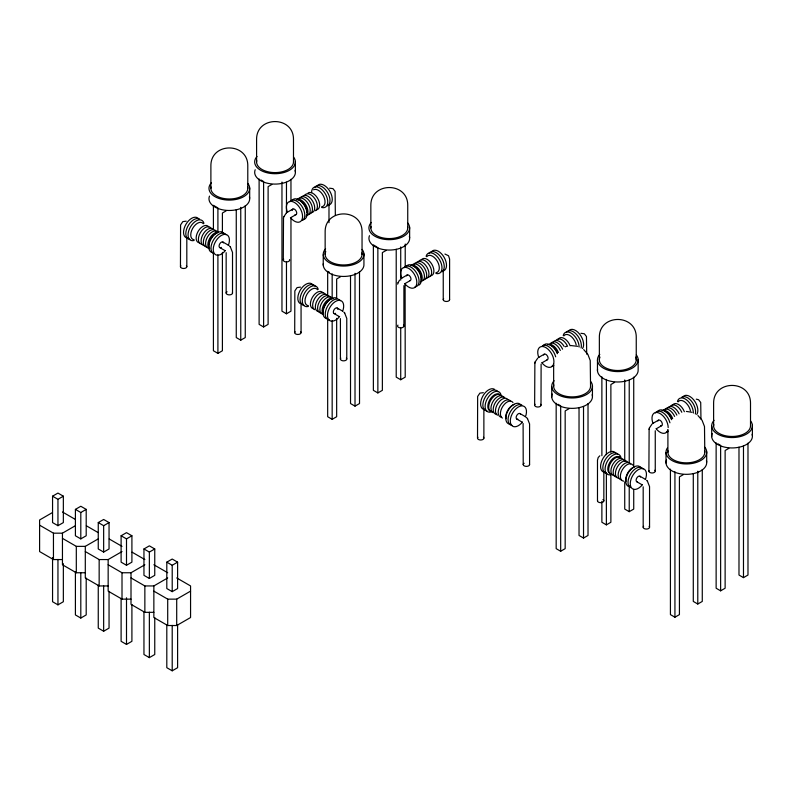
<?xml version="1.0" encoding="UTF-8"?>
<svg xmlns="http://www.w3.org/2000/svg" width="792" height="792" viewBox="0 0 792 792"><rect width="100%" height="100%" fill="white"/><g stroke="black" fill="none" stroke-linecap="round" stroke-linejoin="round"><path stroke-width="1.19" d="M283.516 217.859L283.279 260.073M534.877 362.983L534.64 405.187M649.123 428.947L648.896 471.151M283.843 216.741L286.219 213.167M398.099 282.714L399.554 280.111M535.204 361.865L537.817 358.043M649.46 427.828L652.073 424.007M283.417 218.196L283.892 216.572M397.673 284.16L398.148 282.536M534.778 363.31L535.253 361.697M541.114 364.122L541.005 405.187M649.034 429.274L649.509 427.66M599.851 455.796L598.198 457.509L597.485 460.202L597.485 500.841M226.146 210.86L222.404 213.028L222.404 232.7M271.854 184.477L268.112 186.635L268.112 324.373L263.607 326.967L259.113 324.373L259.113 178.933M287.466 212.187L292.882 209.058M290.852 217.572L296.06 214.573M340.402 276.824L336.659 278.992L336.659 298.663M386.11 250.44L382.368 252.599L382.368 390.337L377.863 392.931L373.369 390.337L373.369 244.906L376.972 246.975M213.414 252.163L213.414 350.757L217.909 353.361L222.404 350.757L222.404 252.381M236.263 209.672L236.263 337.57L240.758 340.164L245.263 337.57L245.263 205.692M281.962 182.051L281.962 311.177L286.466 313.78L290.961 311.177L290.961 217.513M401.722 278.15L407.137 275.022M410.315 280.536L405.108 283.536L405.217 377.14L400.722 379.744L396.218 377.14L396.218 249.252M52.559 496.188L57.955 493.07L63.35 496.188L63.35 522.581L57.955 525.69L52.559 522.581L52.559 496.188L57.955 499.307L63.35 496.188M52.391 512.592L39.6 519.978L39.6 551.559L53.45 559.558L62.449 559.558M75.408 509.385L80.804 506.266L86.199 509.385L86.199 535.768L80.804 538.887L75.408 535.768L75.408 509.385L80.804 512.503L86.199 509.385M39.6 525.175L53.45 533.174L62.449 533.174L75.24 525.789M98.257 522.572L103.653 519.463L109.049 522.572L109.049 548.965L103.653 552.083L98.257 548.965L98.257 522.572L103.653 525.69L109.049 522.572M62.449 538.362L76.309 546.361L85.298 546.361L98.089 538.986M121.107 535.768L126.502 532.65L131.908 535.768L131.908 562.152L126.502 565.27L121.107 562.152L121.107 535.768L126.502 538.887L131.908 535.768M327.67 319.354L327.67 416.721L332.165 419.324L336.659 416.721L336.659 318.344M350.519 275.636L350.519 403.534L355.014 406.128L359.518 403.534L359.518 271.656M85.298 551.559L99.158 559.558L108.157 559.558L122.008 551.559M143.956 548.965L149.361 545.846L154.757 548.965L154.757 575.348L149.361 578.467L143.956 575.348L143.956 548.965L149.361 552.083L154.757 548.965M52.559 557.558L52.559 601.732L57.955 604.85L63.35 601.732L63.35 563.686M108.157 564.755L122.008 572.755L131.007 572.755L144.857 564.755M166.805 562.152L172.21 559.043L177.606 562.152L177.606 588.545L172.21 591.654L166.805 588.545L166.805 562.152L172.21 565.27L177.606 562.152M75.408 571.972L75.408 614.929L80.804 618.047L86.199 614.929L86.199 578.111M538.827 357.311L544.243 354.182M131.007 577.942L144.857 585.941L153.856 585.941L167.706 577.942M542.213 362.696L547.421 359.697M98.257 585.169L98.257 628.125L103.653 631.234L109.049 628.125L109.049 591.307M153.856 591.139L167.706 599.138L176.705 599.138L190.565 591.139M121.107 598.356L121.107 641.312L126.502 644.431L131.908 641.312L131.908 604.494M153.856 585.941L153.856 617.522L167.706 625.522L176.705 625.522L190.565 617.522L190.565 585.941L176.705 577.942M568.913 408.761L565.171 410.919L565.171 548.648L560.677 551.252L556.172 548.648L556.172 403.217M614.622 382.368L610.879 384.536L610.879 452.173M143.956 611.553L143.956 654.509L149.361 657.627L154.757 654.509L154.757 617.691M166.805 624.749L166.805 667.696L172.21 670.814L177.606 667.696L177.606 624.749M653.083 423.274L658.498 420.146M656.469 428.66L661.676 425.66M683.169 474.725L679.427 476.883L679.427 614.622L674.933 617.216L670.428 614.622L670.428 469.181M728.878 448.331L725.125 450.5L725.125 588.228L720.631 590.832L716.136 588.228L716.136 442.797M579.031 407.563L579.031 535.461L583.526 538.055L588.02 535.461L588.02 403.583M601.88 501.316L601.88 522.265L606.375 524.868L610.879 522.265L610.879 474.309M624.73 482.021L624.73 509.078L629.224 511.672L633.729 509.078L633.729 489.357M693.287 473.527L693.287 601.425L697.782 604.019L702.276 601.425L702.276 469.547M738.986 447.143L738.986 575.042L743.48 577.635L747.985 575.042L747.985 443.164M565.26 346.807L566.488 346.332M329.551 188.179L332.977 188.645L335.095 191.387L335.343 215.216M580.912 333.303L584.338 333.769L586.456 336.501L586.704 354.182M570.636 345.52L577.714 346.332M62.449 533.174L62.449 564.755L76.309 572.755L85.298 572.755M85.298 546.361L85.298 577.942L99.158 585.941L108.157 585.941M108.157 559.558L108.157 591.139L122.008 599.138L131.007 599.138M131.007 572.755L131.007 604.336L144.857 612.335L153.856 612.335M444.926 254.034L448.539 255.757L449.599 259.014L449.599 299.643M696.287 399.158L698.593 399.732L700.712 402.465L700.96 418.909M686.357 411.424L691.97 412.295M186.249 221.166L182.823 221.621L180.586 224.938L180.457 266.666M300.505 287.13L297.079 287.595L294.842 290.912L294.703 332.63M483.308 392.674L479.883 393.129L477.645 396.445L477.517 438.174M260.915 179.972L263.607 181.536L263.607 326.967M717.938 443.837L720.631 445.391L720.631 590.832M217.008 207.405L213.414 205.326L213.414 228.74M329.462 272.329L327.67 271.29L327.67 295.941M557.974 404.257L560.677 405.811L560.677 551.252M639.946 476.22L645.361 479.338M222.918 242.045L228.334 245.164M337.174 308.009L342.589 311.137M519.978 413.553L525.393 416.671M636.768 481.724L641.975 484.734M219.74 247.55L224.938 250.559M333.996 313.513L339.194 316.523M516.8 419.057L522.007 422.067M62.449 511.978L75.24 519.364M86.368 525.789L98.089 532.561M109.217 538.986L122.008 546.361M132.066 552.173L144.857 559.558M153.856 564.755L167.706 572.755M697.97 415.553L702.098 420.334L704.494 426.522L704.801 452.192M583.714 349.579L587.852 354.37L590.238 360.548L590.545 386.229A18.444 10.652 0 0 1 570.893 396.861A18.444 10.652 0 0 1 553.806 384.843M647.411 481.17L649.549 486.595L649.549 527.224M527.442 418.513L529.581 423.928L529.581 464.558M344.629 312.969L346.767 318.384L346.767 359.014M230.383 246.995L232.511 252.42L232.511 293.05M646.609 480.328L647.529 481.298M526.403 417.414L527.561 418.631M343.827 312.117L344.758 313.087M229.343 245.906L230.502 247.124M523.106 423.492L523.215 464.558M752.4 425.373L752.4 435.758M743.48 446.054L743.48 577.635M713.612 425.809L713.612 403.475C713.186 379.418 750.935 379.418 750.509 403.475L750.509 425.809A18.444 10.652 0 0 1 730.848 436.442A18.444 10.652 0 0 1 713.77 424.423M711.711 426.254L711.711 436.639M706.702 451.757L706.702 462.142M697.782 471.21L697.782 604.019M674.933 471.775L674.933 617.216M667.904 429.858L667.904 452.192M666.013 452.638L666.013 463.023M655.261 430.759L655.261 471.151M643.183 486.832L643.183 527.224M638.144 359.4L638.144 369.795A20.354 11.751 0 0 1 617.235 381.982A20.354 11.751 0 0 1 597.534 369.141M636.253 359.845L636.253 337.511C636.679 313.454 598.93 313.454 599.356 337.511L599.356 359.845M633.729 377.2L633.729 465.934M629.224 380.081L629.224 462.478M629.224 485.842L629.224 511.672M624.73 379.952L624.73 461.112M606.375 379.427L606.375 454.608M606.375 473.101L606.375 524.868M603.841 471.458L603.841 500.841M601.88 376.834L601.88 455.707M597.465 360.291L597.465 370.676M592.446 385.793L592.446 396.178M583.526 406.474L583.526 538.055M553.648 363.894L553.648 386.229M551.757 386.674L551.757 397.059M483.872 408.801L483.872 438.174M443.243 270.27L443.243 299.643M409.632 227.472L409.632 237.867M407.741 227.918L407.741 205.583C408.167 181.526 370.418 181.526 370.844 205.583L370.844 227.918M405.217 244.035L405.217 267.448M403.9 285.645L403.9 326.037M400.722 246.926L400.722 280.13M400.722 328.096L400.722 379.744M377.863 247.5L377.863 392.931M363.934 253.866L363.934 264.251A20.354 11.751 0 0 1 343.025 276.438A20.354 11.751 0 0 1 323.324 263.597M362.043 254.301L362.043 231.967C362.469 207.91 324.72 207.91 325.146 231.967L325.146 254.301M355.014 273.309L355.014 406.128M340.412 318.622L340.412 359.014M332.165 273.883L332.165 298.535M332.165 320.72L332.165 419.324M328.987 204.306L328.987 222.671M323.245 254.747L323.245 265.132M301.069 303.257L301.069 332.63M295.376 161.509L295.376 171.904M290.961 179.299L290.961 201.485M286.466 182.19L286.466 212.939M286.466 262.122L286.466 313.78M256.588 161.954L256.588 139.62C256.163 115.563 293.911 115.563 293.486 139.62L293.486 161.954A18.444 10.652 0 0 1 273.834 172.577A18.444 10.652 0 0 1 256.747 160.558M249.678 187.892L249.678 198.287M247.787 188.338L247.787 166.003C248.213 141.946 210.464 141.946 210.89 166.003L210.89 188.338M240.758 207.346L240.758 340.164M226.156 252.658L226.156 293.05M217.909 207.92L217.909 232.571M217.909 254.757L217.909 353.361M186.813 238.511L186.813 266.666M176.705 599.138L176.705 625.522M172.21 565.27L172.21 591.654M172.21 625.403L172.21 670.814M167.706 599.138L167.706 625.522M149.361 552.083L149.361 578.467M149.361 612.216L149.361 657.627M144.857 585.941L144.857 612.335M126.502 538.887L126.502 565.27M126.502 597.792L126.502 644.431M122.008 572.755L122.008 599.138M103.653 525.69L103.653 552.083M103.653 585.832L103.653 631.234M99.158 559.558L99.158 585.941M80.804 512.503L80.804 538.887M80.804 572.636L80.804 618.047M76.309 546.361L76.309 572.755M57.955 499.307L57.955 525.69M57.955 559.439L57.955 604.85M53.45 533.174L53.45 559.558M706.424 460.617A20.354 11.751 0 0 1 685.793 474.329A20.354 11.751 0 0 1 666.508 459.974M704.86 447.292A20.354 11.751 0 0 1 687.119 463.944A20.354 11.751 0 0 1 667.27 448.114M704.642 450.806A18.444 10.652 0 0 1 686.357 462.845A18.444 10.652 0 0 1 668.062 450.806M362.092 249.401A20.354 11.751 0 0 1 343.025 266.053A20.354 11.751 0 0 1 325.591 248.817M361.885 252.915A18.444 10.652 0 0 1 342.382 264.934A18.444 10.652 0 0 1 325.769 251.549M295.109 170.369A20.354 11.751 0 0 1 274.468 184.09A20.354 11.751 0 0 1 255.192 169.726M293.535 157.054A20.354 11.751 0 0 1 274.468 173.705A20.354 11.751 0 0 1 257.034 156.46M667.735 407.84A9.544 5.504 60 0 1 679.11 413.84M670.438 406.286A9.544 5.504 60 0 1 681.803 412.276M665.488 409.137A9.544 5.504 60 0 1 676.863 415.137M663.241 410.434A9.544 5.504 60 0 1 674.606 416.434M662.062 410.741A9.544 5.504 60 0 1 672.675 418.483M664.191 410.989A9.544 5.504 60 0 1 671.774 419.008M657.568 411.583A11.454 6.613 60 0 1 671.596 419.681M655.321 412.88A11.454 6.613 60 0 1 663.043 412.701A11.454 6.613 60 0 1 669.943 422.799M668.062 431.521A11.454 6.613 60 0 1 666.379 432.036M667.904 429.838A11.454 6.613 60 0 1 656.033 428.66M653.073 423.532A11.454 6.613 60 0 1 657.994 412.662A11.454 6.613 60 0 1 668.181 427.581M678.081 401.871A9.544 5.504 60 0 1 684.803 401.92A9.544 5.504 60 0 1 690.446 410.88M677.457 401.425A11.454 6.613 60 0 1 686.337 399.703A11.454 6.613 60 0 1 693.376 413.038M672.685 404.989A9.544 5.504 60 0 1 684.367 411.731M681.803 397.148A11.454 6.613 60 0 1 691.574 401.297A11.454 6.613 60 0 1 695.346 413.998M682.763 397.04A11.454 6.613 60 0 1 693.822 400A11.454 6.613 60 0 1 696.782 414.483M654.836 470.24A3.178 1.832 0 0 1 652.499 472.972A3.178 1.832 0 0 1 649.004 470.676M657.914 420.978A3.178 1.832 60 0 1 661.676 421.988A3.178 1.832 60 0 1 660.667 425.75M318.711 311.662A9.544 5.504 -60 0 1 317.315 300.217A9.544 5.504 -60 0 1 327.928 295.703M314.622 309.682A9.544 5.504 -60 0 1 315.285 297.604A9.544 5.504 -60 0 1 325.235 294.149M320.968 312.969A9.544 5.504 -60 0 1 319.562 301.514A9.544 5.504 -60 0 1 330.185 297M323.215 314.266A9.544 5.504 -60 0 1 321.819 302.811A9.544 5.504 -60 0 1 332.432 298.297M322.997 314.137A9.544 5.504 -60 0 1 324.067 304.108A9.544 5.504 -60 0 1 332.214 298.168M323.215 313.167A9.544 5.504 -60 0 1 325.631 303.574A9.544 5.504 -60 0 1 333.105 298.693M327.037 318.602A11.454 6.613 -60 0 1 324.661 306.187A11.454 6.613 -60 0 1 336.808 298.247M329.284 319.899A11.454 6.613 -60 0 1 327.611 306.157A11.454 6.613 -60 0 1 340.342 300.742M339.629 316.523A11.454 6.613 -60 0 1 327.611 316.988A11.454 6.613 -60 0 1 336.986 300.742A11.454 6.613 -60 0 1 342.599 311.385M308.296 306.464A11.454 6.613 -60 0 1 304.673 292.911A11.454 6.613 -60 0 1 318.216 289.288M308.365 305.692A9.544 5.504 -60 0 1 306.969 294.248A9.544 5.504 -60 0 1 317.582 289.733M313.771 308.811A9.544 5.504 -60 0 1 312.375 297.356A9.544 5.504 -60 0 1 322.988 292.842M304.098 305.356A11.454 6.613 -60 0 1 302.415 291.614A11.454 6.613 -60 0 1 315.157 286.199M300.168 303.534A11.454 6.613 -60 0 1 300.97 289.05A11.454 6.613 -60 0 1 312.909 284.902M346.342 358.093A3.178 1.832 0 0 1 343.589 360.855A3.178 1.832 0 0 1 340.837 358.093M335.58 313.355A3.178 1.832 -60 0 1 333.64 310.593A3.178 1.832 -60 0 1 337.531 308.335M337.758 308.84A3.178 1.832 -60 0 1 337.837 309.464M300.643 331.709A3.178 1.832 0 0 1 297.891 334.471A3.178 1.832 0 0 1 295.129 331.709M497.425 415.216A9.544 5.504 -60 0 1 498.089 403.148A9.544 5.504 -60 0 1 508.038 399.683M501.524 417.206A9.544 5.504 -60 0 1 500.128 405.761A9.544 5.504 -60 0 1 510.741 401.247M496.574 414.355A9.544 5.504 -60 0 1 494.594 404.009A9.544 5.504 -60 0 1 504.722 397.396M492.931 412.622A9.544 5.504 -60 0 1 493.594 400.554A9.544 5.504 -60 0 1 503.544 397.089M492.079 411.761A9.544 5.504 -60 0 1 490.684 400.307A9.544 5.504 -60 0 1 501.296 395.792M491.179 411.236A9.544 5.504 -60 0 1 489.199 400.891A9.544 5.504 -60 0 1 499.326 394.277M491.109 411.998A11.454 6.613 -60 0 1 487.476 398.455A11.454 6.613 -60 0 1 501.019 394.832M486.902 410.899A11.454 6.613 -60 0 1 485.229 397.158A11.454 6.613 -60 0 1 497.96 391.743M484.654 409.603A11.454 6.613 -60 0 1 482.278 397.178A11.454 6.613 -60 0 1 494.426 389.248M506.029 418.711A9.544 5.504 -60 0 1 514.295 404.395M509.85 424.146A11.454 6.613 -60 0 1 508.167 410.404A11.454 6.613 -60 0 1 520.908 404.989M502.375 418.077A9.544 5.504 -60 0 1 503.039 405.999A9.544 5.504 -60 0 1 512.988 402.544M512.097 425.443A11.454 6.613 -60 0 1 509.721 413.028A11.454 6.613 -60 0 1 521.869 405.088M522.443 422.067A11.454 6.613 -60 0 1 510.414 422.532A11.454 6.613 -60 0 1 519.799 406.286A11.454 6.613 -60 0 1 525.403 416.929M483.447 437.253A3.178 1.832 0 0 1 480.695 440.005A3.178 1.832 0 0 1 477.942 437.253M529.472 464.082A3.178 1.832 0 0 1 525.571 466.33A3.178 1.832 0 0 1 524.146 463.261M517.81 419.146A3.178 1.832 -60 0 1 516.8 415.384A3.178 1.832 -60 0 1 520.562 414.384M636.303 354.945A20.354 11.751 0 0 1 617.235 371.596A20.354 11.751 0 0 1 599.801 354.361M635.62 357.093A18.444 10.652 0 0 1 617.8 370.498A18.444 10.652 0 0 1 599.98 357.093M204.465 245.698A9.544 5.504 -60 0 1 202.485 235.353A9.544 5.504 -60 0 1 212.602 228.74M201.762 244.144A9.544 5.504 -60 0 1 200.366 232.69A9.544 5.504 -60 0 1 210.979 228.175M206.712 247.005A9.544 5.504 -60 0 1 205.316 235.551A9.544 5.504 -60 0 1 215.929 231.036M208.959 248.302A9.544 5.504 -60 0 1 207.563 236.848A9.544 5.504 -60 0 1 218.176 232.333M208.742 248.173A9.544 5.504 -60 0 1 209.811 238.145A9.544 5.504 -60 0 1 217.958 232.204M209.642 248.688A9.544 5.504 -60 0 1 210.127 239.768A9.544 5.504 -60 0 1 217.226 232.888M212.781 252.638A11.454 6.613 -60 0 1 211.108 238.897A11.454 6.613 -60 0 1 223.839 233.482M213.355 253.42A11.454 6.613 -60 0 1 214.147 238.927A11.454 6.613 -60 0 1 226.096 234.779M225.374 250.559A11.454 6.613 -60 0 1 213.355 251.024A11.454 6.613 -60 0 1 222.73 234.779A11.454 6.613 -60 0 1 228.344 245.421M194.04 240.491A11.454 6.613 -60 0 1 190.417 226.948A11.454 6.613 -60 0 1 203.96 223.324M194.109 239.728A9.544 5.504 -60 0 1 192.713 228.274A9.544 5.504 -60 0 1 203.336 223.76M199.515 242.847A9.544 5.504 -60 0 1 198.119 231.393A9.544 5.504 -60 0 1 208.732 226.878M189.842 239.392A11.454 6.613 -60 0 1 187.466 226.977A11.454 6.613 -60 0 1 199.614 219.037M187.595 238.095A11.454 6.613 -60 0 1 185.912 224.354A11.454 6.613 -60 0 1 198.653 218.939M232.412 292.575A3.178 1.832 0 0 1 228.512 294.822A3.178 1.832 0 0 1 227.086 291.753M221.324 247.391A3.178 1.832 -60 0 1 219.087 246.322A3.178 1.832 -60 0 1 220.938 242.471A3.178 1.832 -60 0 1 223.502 242.867M186.387 265.746A3.178 1.832 0 0 1 183.635 268.498A3.178 1.832 0 0 1 180.883 265.746M752.123 434.224A20.354 11.751 0 0 1 731.491 447.945A20.354 11.751 0 0 1 712.206 433.59M750.559 420.908A20.354 11.751 0 0 1 731.491 437.56A20.354 11.751 0 0 1 714.057 420.324M618.79 478.318A9.544 5.504 -60 0 1 617.394 466.864A9.544 5.504 -60 0 1 628.007 462.35M621.492 479.873A9.544 5.504 -60 0 1 620.096 468.428A9.544 5.504 -60 0 1 630.709 463.914M616.542 477.022A9.544 5.504 -60 0 1 615.146 465.567A9.544 5.504 -60 0 1 625.759 461.053M614.295 475.725A9.544 5.504 -60 0 1 612.899 464.27A9.544 5.504 -60 0 1 623.512 459.756M612.048 474.418A9.544 5.504 -60 0 1 610.068 464.072A9.544 5.504 -60 0 1 620.186 457.459M611.147 473.903A9.544 5.504 -60 0 1 609.751 462.449A9.544 5.504 -60 0 1 620.364 457.934M611.077 474.665A11.454 6.613 -60 0 1 607.444 461.122A11.454 6.613 -60 0 1 620.987 457.489M606.87 473.567A11.454 6.613 -60 0 1 605.197 459.825A11.454 6.613 -60 0 1 617.928 454.41M604.623 472.27A11.454 6.613 -60 0 1 602.95 458.528A11.454 6.613 -60 0 1 615.681 453.113M625.997 481.378A9.544 5.504 -60 0 1 634.253 467.062M628.135 486.288A11.454 6.613 -60 0 1 628.937 471.804A11.454 6.613 -60 0 1 640.876 467.656M623.74 481.18A9.544 5.504 -60 0 1 622.344 469.725A9.544 5.504 -60 0 1 632.957 465.211M630.383 487.595A11.454 6.613 -60 0 1 631.184 473.101A11.454 6.613 -60 0 1 643.124 468.953M642.411 484.734A11.454 6.613 -60 0 1 630.383 485.199A11.454 6.613 -60 0 1 639.768 468.953A11.454 6.613 -60 0 1 645.371 479.596M602.91 499.544A3.178 1.832 0 0 1 601.484 502.613A3.178 1.832 0 0 1 597.594 500.366M649.123 526.304A3.178 1.832 0 0 1 646.371 529.066A3.178 1.832 0 0 1 643.609 526.304M637.233 481.873A3.178 1.832 -60 0 1 636.986 477.705A3.178 1.832 -60 0 1 640.53 477.041M302.118 196.753A9.544 5.504 60 0 1 312.731 201.267A9.544 5.504 60 0 1 311.335 212.721M304.821 195.198A9.544 5.504 60 0 1 314.77 198.653A9.544 5.504 60 0 1 315.434 210.731M299.871 198.05A9.544 5.504 60 0 1 310.484 202.564A9.544 5.504 60 0 1 309.088 214.018M297.624 199.356A9.544 5.504 60 0 1 308.237 203.871A9.544 5.504 60 0 1 306.841 215.315M296.446 199.653A9.544 5.504 60 0 1 305.989 205.168A9.544 5.504 60 0 1 305.989 216.186M296.941 199.742A9.544 5.504 60 0 1 307.068 212.335M291.961 200.495A11.454 6.613 60 0 1 304.692 205.91A11.454 6.613 60 0 1 303.019 219.651M289.704 201.792A11.454 6.613 60 0 1 301.643 205.95A11.454 6.613 60 0 1 302.445 220.433M287.456 212.444A11.454 6.613 60 0 1 293.06 201.792A11.454 6.613 60 0 1 302.445 218.047A11.454 6.613 60 0 1 290.417 217.572M311.563 192.595A11.454 6.613 60 0 1 318.958 187.555A11.454 6.613 60 0 1 327.631 200.257A11.454 6.613 60 0 1 321.76 207.514M313.543 189.783A9.544 5.504 60 0 1 323.661 196.396A9.544 5.504 60 0 1 321.681 206.742M308.137 192.901A9.544 5.504 60 0 1 318.265 199.515A9.544 5.504 60 0 1 316.285 209.86M314.899 187.249A11.454 6.613 60 0 1 326.839 191.407A11.454 6.613 60 0 1 327.631 205.89M317.147 185.952A11.454 6.613 60 0 1 329.888 191.367A11.454 6.613 60 0 1 328.205 205.108M289.535 259.598A3.178 1.832 0 0 1 286.051 261.895A3.178 1.832 0 0 1 283.704 259.152M292.218 210.514A3.178 1.832 60 0 1 294.277 209.118A3.178 1.832 60 0 1 296.683 212.642A3.178 1.832 60 0 1 295.05 214.662M592.168 394.654A20.354 11.751 0 0 1 571.537 408.365A20.354 11.751 0 0 1 552.252 394.01M590.604 381.328A20.354 11.751 0 0 1 571.537 397.98A20.354 11.751 0 0 1 554.103 380.744M416.374 262.716A9.544 5.504 60 0 1 426.987 267.231A9.544 5.504 60 0 1 425.591 278.685M419.077 261.162A9.544 5.504 60 0 1 429.69 265.676A9.544 5.504 60 0 1 428.294 277.131M414.127 264.023A9.544 5.504 60 0 1 424.74 268.538A9.544 5.504 60 0 1 423.344 279.982M411.88 265.32A9.544 5.504 60 0 1 422.492 269.834A9.544 5.504 60 0 1 421.096 281.279M410.702 265.617A9.544 5.504 60 0 1 420.245 271.131A9.544 5.504 60 0 1 420.245 282.15M412.83 265.874A9.544 5.504 60 0 1 421.087 280.18M406.207 266.458A11.454 6.613 60 0 1 418.156 270.617A11.454 6.613 60 0 1 418.948 285.1M403.96 267.755A11.454 6.613 60 0 1 416.701 273.181A11.454 6.613 60 0 1 415.018 286.912M401.712 278.408A11.454 6.613 60 0 1 407.316 267.765A11.454 6.613 60 0 1 416.701 284.011A11.454 6.613 60 0 1 404.672 283.536M426.72 256.747A9.544 5.504 60 0 1 437.332 261.261A9.544 5.504 60 0 1 435.937 272.715M426.096 256.301A11.454 6.613 60 0 1 439.639 259.934A11.454 6.613 60 0 1 436.006 273.478M421.324 259.865A9.544 5.504 60 0 1 431.937 264.38A9.544 5.504 60 0 1 430.541 275.824M429.155 253.212A11.454 6.613 60 0 1 441.094 257.37A11.454 6.613 60 0 1 441.887 271.854M431.402 251.915A11.454 6.613 60 0 1 444.134 257.331A11.454 6.613 60 0 1 442.461 271.072M403.475 325.116A3.178 1.832 0 0 1 400.722 327.868A3.178 1.832 0 0 1 397.96 325.116M406.553 275.854A3.178 1.832 60 0 1 410.098 276.507A3.178 1.832 60 0 1 409.85 280.675M449.49 299.168A3.178 1.832 0 0 1 446.005 301.465A3.178 1.832 0 0 1 443.668 298.733M409.365 236.333A20.354 11.751 0 0 1 388.724 250.054A20.354 11.751 0 0 1 369.448 235.689M407.791 223.017A20.354 11.751 0 0 1 388.724 239.669A20.354 11.751 0 0 1 371.29 222.423M407.583 226.532A18.444 10.652 0 0 1 389.288 238.57A18.444 10.652 0 0 1 371.002 226.532M553.479 341.877A9.544 5.504 60 0 1 564.092 346.391M556.182 340.322A9.544 5.504 60 0 1 567.557 346.312M551.232 343.174A9.544 5.504 60 0 1 562.607 349.173M550.054 343.481A9.544 5.504 60 0 1 560.36 350.47M547.807 344.777A9.544 5.504 60 0 1 558.419 352.519M549.935 345.025A9.544 5.504 60 0 1 557.519 353.044M543.322 345.619A11.454 6.613 60 0 1 557.34 353.717M542.352 345.718A11.454 6.613 60 0 1 555.687 356.836M553.806 365.558A11.454 6.613 60 0 1 552.133 366.072M538.817 357.568A11.454 6.613 60 0 1 544.421 346.916A11.454 6.613 60 0 1 553.806 363.162A11.454 6.613 60 0 1 541.787 362.696M563.825 335.907A9.544 5.504 60 0 1 570.557 335.957A9.544 5.504 60 0 1 576.19 344.916M563.201 335.462A11.454 6.613 60 0 1 572.081 333.739A11.454 6.613 60 0 1 579.12 347.064M558.429 339.025A9.544 5.504 60 0 1 570.121 345.767M566.26 332.373A11.454 6.613 60 0 1 576.368 334.244A11.454 6.613 60 0 1 581.09 348.034M568.508 331.076A11.454 6.613 60 0 1 579.566 334.036A11.454 6.613 60 0 1 582.536 348.52M540.58 404.276A3.178 1.832 0 0 1 537.827 407.029A3.178 1.832 0 0 1 535.065 404.276M543.659 355.014A3.178 1.832 60 0 1 547.203 355.667A3.178 1.832 60 0 1 546.955 359.835M249.401 196.753A20.354 11.751 0 0 1 228.769 210.474A20.354 11.751 0 0 1 209.484 196.109M247.837 183.437A20.354 11.751 0 0 1 228.769 200.089A20.354 11.751 0 0 1 211.335 182.853M247.629 186.952A18.444 10.652 0 0 1 229.334 198.99A18.444 10.652 0 0 1 211.048 186.952"/></g></svg>
